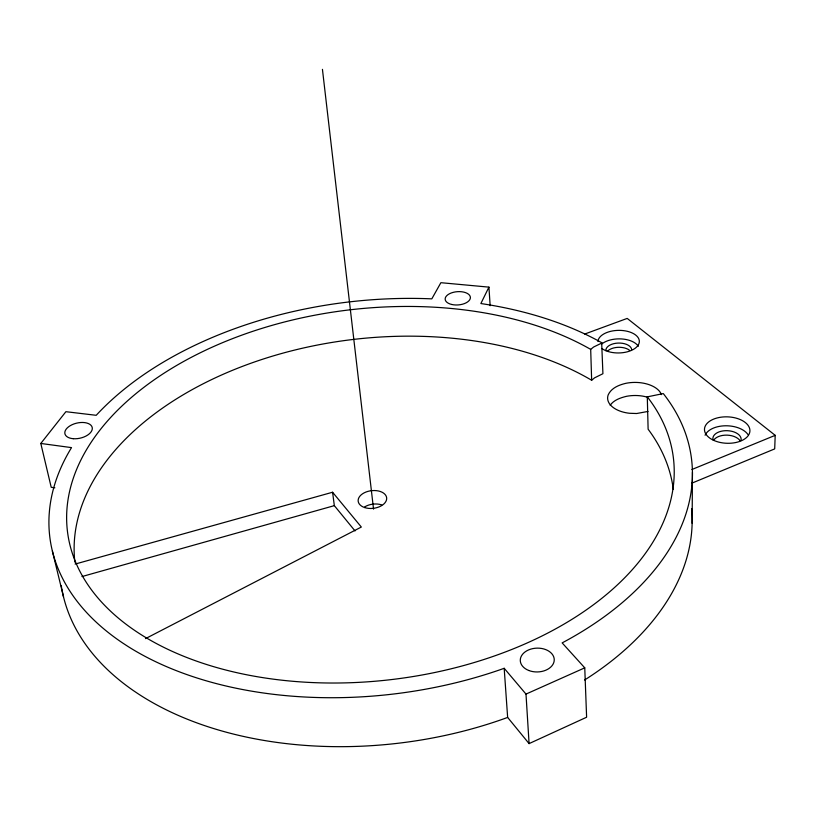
<?xml version="1.0" encoding="UTF-8"?>
<svg xmlns="http://www.w3.org/2000/svg" width="816" height="816" viewBox="0 0 816 816"><rect width="100%" height="100%" fill="white"/><g stroke="black" fill="none" stroke-linecap="round" stroke-linejoin="round"><path stroke-width="1.22" d="M692.141 523.291L692.437 472.362M584.705 334.05L627.208 318.413L775.2 435.346L774.7 448.902L691.815 483.174M54.866 487.805L51.214 487.295L40.8 443.455L65.892 411.692L96.206 415.303A323.228 197.288 -6.9 0 1 431.807 298.86L440.885 282.693L488.927 287.13L480.869 303.542A323.228 197.288 -6.9 0 1 542.558 317.546L547.434 319.117A323.228 197.288 -6.9 0 1 601.667 342.669L602.922 373.718L594.568 377.849L591.651 380.266L590.917 379.817A301.43 188.476 -6.9 0 0 252.623 362.63A301.43 188.476 -6.9 0 0 74.868 562.122M610.174 405.287C613.816 400.034 620.364 397.831 626.321 396.352A27.091 15.667 -0.2 0 1 646.782 397.025M591.651 380.266L590.692 349.381L593.64 346.994L602.086 342.904M145.513 638.622L361.335 527.044L332.581 492.242L75.123 564.08M40.8 443.455L71.522 447.617A323.228 197.288 -6.9 0 0 49.49 510.408L49.164 514.468A323.228 197.288 -6.9 0 0 122.971 643.202L127.673 646.272A323.228 197.288 -6.9 0 0 500.463 669.62L504.186 668.294L507.644 717.417L529.084 743.611L586.612 717.233L584.756 667.845L562.142 642.886L565.376 641.162A323.228 197.288 -6.9 0 0 687.735 440.395L686.572 436.54A323.228 197.288 -6.9 0 0 663.296 393.577L647.292 396.862L648.118 429.216A301.43 188.476 -6.9 0 1 673.322 489.396M529.084 743.611L525.994 694.09L584.756 667.845M691.886 469.516L775.2 435.346M507.644 717.417L504.002 718.753A317.546 200.899 -7 0 1 138.241 693.855L133.589 690.734A317.546 200.899 -7 0 1 61.792 588.642M648.016 411.437L636.664 413.518L629.483 413.273A27.224 15.575 -0.3 0 1 608.195 394.883C611.368 387.916 619.069 384.877 626.076 383.275A27.224 15.575 -0.3 0 1 661.46 394.628M81.977 576.555L334.336 505.645L355.031 530.93M590.692 349.381L589.948 348.952A305.194 186.048 -6.9 0 0 90.392 443.435A305.194 186.048 -6.9 0 0 373.932 681.34A305.194 186.048 -6.9 0 0 647.771 397.463L647.292 396.862M504.186 668.294L525.994 694.09M52.377 551.035L63.526 596.884M332.581 492.242L334.336 505.645M322.442 69.35L373.544 509.133M488.927 287.13L490.161 305.704M691.621 508.715A317.546 200.899 -7 0 1 584.572 680.014M61.618 587.612A317.546 200.899 -7 0 1 61.282 585.541M364.589 506.96A14.27 8.915 -6.9 0 1 381.735 504.91M597.934 341.496A20.706 11.302 -1 0 1 625.423 330.908A20.706 11.302 -1 0 1 635.327 348.146A20.706 11.302 -1 0 1 602.024 348.605M601.78 343.985A20.645 11.353 -0.9 0 1 621.578 338.936A20.645 11.353 -0.9 0 1 638.326 346.3M705.085 435.244A22.654 13.26 2.3 0 1 725.495 425.779A22.654 13.26 2.3 0 1 748.037 434.622M712.939 439.477A14.158 8.293 2.3 0 1 727.291 430.685A14.158 8.293 2.3 0 1 741.02 440.518M605.911 350.676A12.903 7.099 -0.9 0 1 618.008 343.077A12.903 7.099 -0.9 0 1 631.666 349.534M607.379 351.319A12.883 7.109 -0.9 0 1 629.585 350.329M714.02 439.742A14.137 8.303 2.3 0 1 727.189 435.142A14.137 8.303 2.3 0 1 740.051 440.711M528.809 670.497A16.993 11.914 -1.6 0 0 554.248 659.767A16.993 11.914 -1.6 0 0 528.727 649.862A16.993 11.914 -1.6 0 0 528.809 670.497M451.717 304.48A12.648 6.64 -4.4 0 0 470.393 297.442A12.648 6.64 -4.4 0 0 451.217 292.985A12.648 6.64 -4.4 0 0 451.717 304.48M73.226 438.702A13.994 7.711 -13 0 0 92.208 427.482A13.994 7.711 -13 0 0 70.268 425.666A13.994 7.711 -13 0 0 73.226 438.702M713.225 440.13A22.726 13.209 2.2 0 0 749.71 432.47A22.726 13.209 2.2 0 0 718.702 417.588A22.726 13.209 2.2 0 0 713.225 440.13M364.65 507.562A14.341 8.874 -6.9 0 0 386.672 498.902A14.341 8.874 -6.9 0 0 365.925 492.048A14.341 8.874 -6.9 0 0 364.65 507.562"/></g></svg>
